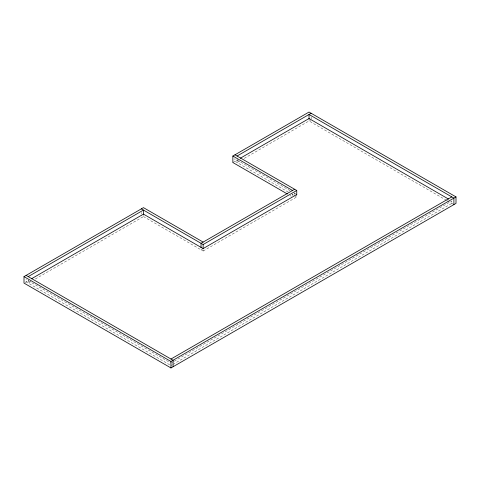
<?xml version="1.0" encoding="UTF-8"?>
<svg xmlns="http://www.w3.org/2000/svg" width="480" height="480" viewBox="0 0 480 480"><rect width="100%" height="100%" fill="white"/><g stroke="black" fill="none" stroke-linecap="round" stroke-linejoin="round"><path stroke-width="0.36" stroke-dasharray="2.4 1.8" d="M25.056 282.492L28.698 280.386M232.86 162.516L237.546 159.81M30.804 281.604L28.212 283.098L28.212 280.218M35.334 278.988L143.466 216.558L143.466 214.128M239.67 161.016L237.072 162.516L237.072 159.63M244.206 158.4L310.614 120.054M201.036 249.798L203.142 248.58L203.142 251.01L141.36 215.34M203.142 251.01L296.748 196.968L296.748 194.538M171.612 362.712L173.556 361.59M174.21 361.212L451.788 200.952L451.788 203.388L172.908 364.392M170.964 365.52L172.26 364.77M446.598 200.388L309.036 120.966L309.036 118.536M447.246 200.76L453.894 204.6M237.072 160.08L290.262 190.788M294.156 193.038L296.1 194.16M288.318 192.102L234.966 161.298L234.966 158.418M292.056 194.256L293.508 195.096M294.156 195.468L296.748 196.968M289.944 195.468L291.24 196.218M28.212 280.668L170.964 363.084M169.668 364.77L26.106 281.886L26.106 279M311.142 116.868L311.142 119.034M294.642 192.87L294.642 194.31M292.536 194.088L292.536 195.528M141.36 212.46L141.36 213.9"/><path stroke-width="0.72" d="M287.346 193.974L232.86 162.516L232.86 156.03L309.036 112.05L456 196.902L456 203.388L170.964 367.95L24 283.098L24 276.612L143.466 207.642L203.142 242.094M28.212 276.612L143.466 210.072L143.466 214.398M237.072 156.03L311.142 113.268M31.452 278.796L143.466 214.128L203.142 248.58L296.748 194.538M240.318 158.214L309.036 118.536L448.542 199.08M294.642 189.264L201.036 243.312L201.036 247.632M141.36 208.86L203.142 244.524L296.748 190.482L296.748 194.808M170.964 359.034L451.788 196.902M24 276.612L170.964 361.464L456 196.902M234.966 154.812L296.748 190.482M232.86 156.03L292.536 190.482M26.106 275.4L173.07 360.246L173.07 366.732M453.894 204.6L453.894 198.114L309.036 114.48L309.036 118.806M203.142 244.524L203.142 248.85M170.964 361.464L170.964 367.95"/></g></svg>
